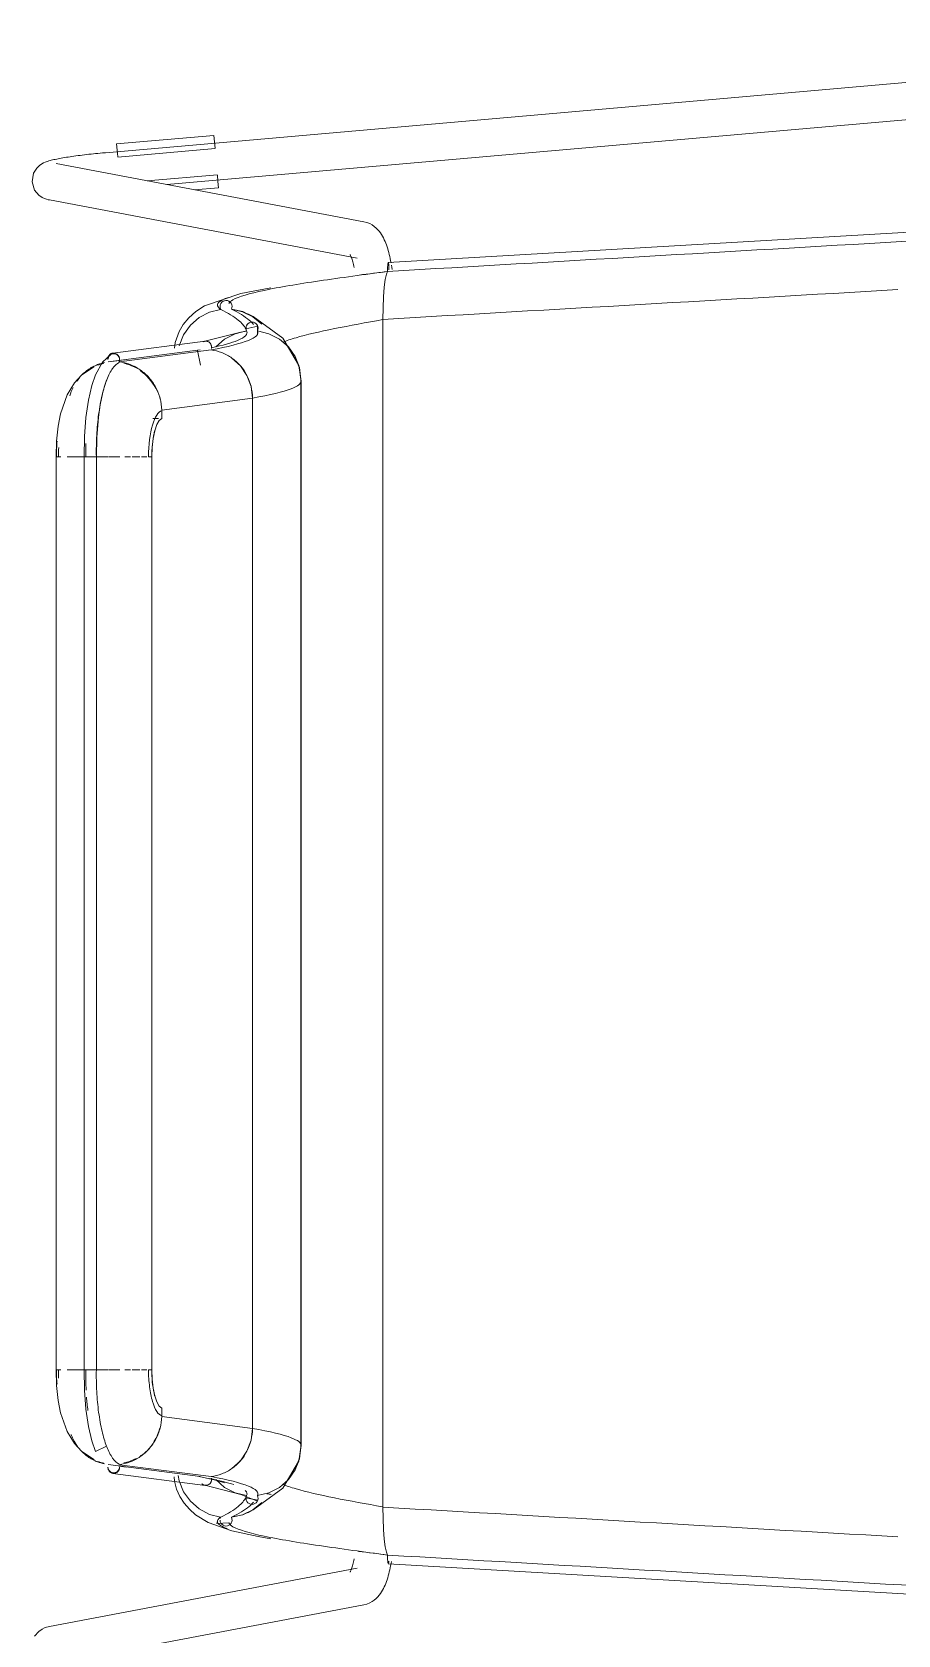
# Model space of a CAD drawing. Header units: millimetres. Extents: x 155927 to 295199, y -4084 to 97293.
# Drawn here: x 226810 to 227090, y 18219 to 18736 of the extents above; entities that cross this region are included whole.
import ezdxf

# ---------------------------------------------------------------- set-up
doc = ezdxf.new("R2010")
doc.units = ezdxf.units.MM
doc.header["$MEASUREMENT"] = 0
doc.layers.add('I-FURN', color=8, linetype='CONTINUOUS', lineweight=9)

msp = doc.modelspace()

# ---------------------------------------------------------------- linework, layer by layer
at = {"layer": 'I-FURN'}
for p, q in [((227277.29, 18736.28), (226833.97, 18697.33)), ((226853.84, 18687.03), (227278.34, 18724.33)), ((226837.58, 18700.15), (226868.99, 18702.91)), ((226868.99, 18702.91), (226869.17, 18700.86)), ((226869.17, 18700.86), (226869.35, 18698.8)), ((226818.24, 18695.28), (226818.71, 18695.37)), ((226818.71, 18695.37), (226819.21, 18695.47)), ((226819.21, 18695.47), (226819.72, 18695.56)), ((226819.72, 18695.56), (226820.26, 18695.66)), ((226820.26, 18695.66), (226820.81, 18695.75)), ((226820.81, 18695.75), (226821.38, 18695.84)), ((226821.38, 18695.84), (226821.96, 18695.93)), ((226821.96, 18695.93), (226822.57, 18696.02)), ((226822.57, 18696.02), (226823.18, 18696.11)), ((226823.18, 18696.11), (226823.82, 18696.2)), ((226823.82, 18696.2), (226824.47, 18696.29)), ((226824.47, 18696.29), (226825.13, 18696.38)), ((226825.13, 18696.38), (226825.81, 18696.47)), ((226825.81, 18696.47), (226826.5, 18696.55)), ((226826.5, 18696.55), (226827.19, 18696.64)), ((226827.19, 18696.64), (226827.9, 18696.72)), ((226827.9, 18696.72), (226828.62, 18696.8)), ((226828.62, 18696.8), (226829.35, 18696.88)), ((226829.35, 18696.88), (226830.08, 18696.96)), ((226830.08, 18696.96), (226830.82, 18697.04)), ((226830.82, 18697.04), (226831.56, 18697.11)), ((226831.56, 18697.11), (226832.31, 18697.18)), ((226832.31, 18697.18), (226833.06, 18697.25)), ((226833.06, 18697.25), (226833.81, 18697.32)), ((226833.81, 18697.32), (226833.97, 18697.33)), ((226837.76, 18698.11), (226837.58, 18700.15)), ((226837.94, 18696.04), (226837.76, 18698.11)), ((226837.95, 18695.92), (226869.36, 18698.68)), ((226810.3, 18687.95), (226810.78, 18690.71)), ((226810.78, 18690.71), (226811.82, 18692.37)), ((226811.82, 18692.37), (226812.73, 18693.22)), ((226812.73, 18693.22), (226813.43, 18693.7)), ((226813.43, 18693.7), (226813.99, 18694)), ((226813.99, 18694), (226814.47, 18694.22)), ((226814.47, 18694.22), (226814.9, 18694.39)), ((226814.9, 18694.39), (226815.3, 18694.53)), ((226815.3, 18694.53), (226815.7, 18694.66)), ((226815.7, 18694.66), (226816.09, 18694.77)), ((226816.09, 18694.77), (226816.49, 18694.88)), ((226816.49, 18694.88), (226816.91, 18694.98)), ((226816.91, 18694.98), (226817.33, 18695.08)), ((226817.33, 18695.08), (226817.78, 18695.18)), ((226817.78, 18695.18), (226818.24, 18695.28)), ((226917.41, 18675.04), (226818.12, 18693.85)), ((226870.1, 18690.23), (226847.5, 18688.24)), ((226811.13, 18685.2), (226810.3, 18687.95)), ((226811.13, 18685.2), (226812.45, 18683.62)), ((226862.58, 18685.3), (226870.48, 18686)), ((226870.11, 18690.11), (226870.3, 18688.04)), ((226870.3, 18688.04), (226870.48, 18686)), ((226812.45, 18683.62), (226813.53, 18682.88)), ((226813.53, 18682.88), (226814.34, 18682.5)), ((226814.34, 18682.5), (226814.96, 18682.29)), ((226814.96, 18682.29), (226815.47, 18682.15)), ((226815.47, 18682.15), (226815.89, 18682.06)), ((226815.89, 18682.06), (226915.18, 18663.25)), ((227257.17, 18681.14), (226925.26, 18661.85)), ((226917.41, 18675.04), (226918.4, 18674.78)), ((226918.4, 18674.78), (226919.3, 18674.42)), ((226919.3, 18674.42), (226920.09, 18673.98)), ((226920.09, 18673.98), (226920.77, 18673.5)), ((226920.77, 18673.5), (226921.37, 18672.99)), ((226921.37, 18672.99), (226921.89, 18672.47)), ((226921.89, 18672.47), (226922.34, 18671.94)), ((226922.34, 18671.94), (226922.74, 18671.4)), ((226922.74, 18671.4), (226923.1, 18670.87)), ((226923.1, 18670.87), (226923.43, 18670.33)), ((226923.43, 18670.33), (226923.72, 18669.79)), ((226923.72, 18669.79), (226923.99, 18669.24)), ((226912.95, 18664.47), (226912.97, 18664.45)), ((226912.97, 18664.45), (226913.01, 18664.37)), ((226913.01, 18664.37), (226913.06, 18664.29)), ((226913.06, 18664.29), (226913.13, 18664.13)), ((226923.99, 18669.24), (226924.24, 18668.68)), ((226924.24, 18668.68), (226924.48, 18668.11)), ((226924.48, 18668.11), (226924.7, 18667.53)), ((226924.7, 18667.53), (226924.9, 18666.94)), ((226924.9, 18666.94), (226925.1, 18666.33)), ((226925.1, 18666.33), (226925.28, 18665.72)), ((226925.28, 18665.72), (226925.45, 18665.09)), ((226925.45, 18665.09), (226925.61, 18664.44)), ((226925.61, 18664.44), (226925.77, 18663.79)), ((226913.13, 18664.13), (226913.22, 18663.94)), ((226913.22, 18663.94), (226913.31, 18663.71)), ((226913.31, 18663.71), (226913.41, 18663.44)), ((226913.41, 18663.44), (226913.52, 18663.13)), ((226913.52, 18663.13), (226913.63, 18662.8)), ((226913.63, 18662.8), (226913.74, 18662.43)), ((226913.74, 18662.43), (226913.84, 18662.04)), ((226913.84, 18662.04), (226913.95, 18661.62)), ((226913.95, 18661.62), (226914.05, 18661.17)), ((226914.05, 18661.17), (226914.15, 18660.7)), ((226914.15, 18660.7), (226914.25, 18660.21)), ((226925.05, 18659.95), (226925.06, 18660.45)), ((226925.06, 18660.44), (226925.05, 18659.95)), ((226925.05, 18659.95), (226925.05, 18659.45)), ((226925.05, 18659.45), (226925.05, 18659.95)), ((226925.05, 18659.45), (226925.07, 18658.98)), ((226925.07, 18658.98), (226925.05, 18659.45)), ((226925.08, 18660.9), (226925.06, 18660.44)), ((226925.06, 18660.45), (226925.08, 18660.9)), ((226925.08, 18660.9), (226925.11, 18661.29)), ((226925.11, 18661.28), (226925.08, 18660.9)), ((226925.11, 18661.29), (226925.16, 18661.59)), ((226925.16, 18661.58), (226925.11, 18661.28)), ((226925.16, 18661.59), (226925.21, 18661.78)), ((226925.21, 18661.77), (226925.16, 18661.58)), ((226925.26, 18661.85), (226925.21, 18661.77)), ((226925.21, 18661.78), (226925.26, 18661.85)), ((226925.31, 18661.78), (226925.26, 18661.85)), ((226925.26, 18661.85), (226925.31, 18661.79)), ((226925.31, 18661.79), (226925.36, 18661.6)), ((226925.36, 18661.6), (226925.31, 18661.78)), ((226925.41, 18661.31), (226925.36, 18661.6)), ((226925.36, 18661.6), (226925.41, 18661.31)), ((226925.44, 18660.93), (226925.41, 18661.31)), ((226925.41, 18661.31), (226925.44, 18660.93)), ((226925.46, 18660.48), (226925.44, 18660.93)), ((226925.44, 18660.93), (226925.47, 18660.48)), ((226925.47, 18659.99), (226925.46, 18660.48)), ((226925.47, 18660.48), (226925.47, 18659.99)), ((226925.47, 18659.49), (226925.47, 18659.99)), ((226925.47, 18659.99), (226925.47, 18659.49)), ((226925.77, 18663.79), (226925.91, 18663.12)), ((226925.91, 18663.12), (226926.04, 18662.44)), ((226926.04, 18662.44), (226926.17, 18661.74)), ((226926.28, 18661.04), (226926.39, 18660.33)), ((226926.39, 18660.33), (226926.49, 18659.6)), ((226924.3, 18656.33), (226923.99, 18653.84)), ((226924, 18653.87), (226924.31, 18656.33)), ((226924.67, 18658.08), (226924.3, 18656.33)), ((226924.31, 18656.34), (226924.67, 18658.08)), ((226924.67, 18658.08), (226925.07, 18658.98)), ((226925.07, 18658.98), (226924.67, 18658.08)), ((226877.68, 18651.84), (226865.97, 18647.85)), ((226871.24, 18648.65), (226871.54, 18649.04)), ((226871.54, 18649.04), (226871.24, 18648.65)), ((226871.54, 18649.04), (226871.94, 18649.34)), ((226871.94, 18649.34), (226871.54, 18649.04)), ((226872.39, 18649.54), (226871.94, 18649.34)), ((226871.94, 18649.34), (226872.39, 18649.53)), ((226872.39, 18649.53), (226872.88, 18649.61)), ((226872.88, 18649.61), (226872.39, 18649.54)), ((226872.88, 18649.61), (226873.36, 18649.55)), ((226873.36, 18649.55), (226872.88, 18649.61)), ((226873.36, 18649.55), (226873.82, 18649.37)), ((226873.82, 18649.37), (226873.36, 18649.55)), ((226873.82, 18649.37), (226874.22, 18649.08)), ((226874.23, 18649.08), (226873.82, 18649.37)), ((226874.22, 18649.08), (226874.54, 18648.7)), ((226874.54, 18648.7), (226874.23, 18649.08)), ((226887.35, 18653.74), (226877.68, 18651.84)), ((226923.6, 18647.26), (226923.75, 18650.74)), ((226923.75, 18650.74), (226923.6, 18647.2)), ((226923.99, 18653.84), (226923.75, 18650.74)), ((226923.76, 18650.78), (226924, 18653.87)), ((226860.9, 18644.04), (226859.12, 18641.87)), ((226863.14, 18646.03), (226860.9, 18644.04)), ((226864.22, 18644.09), (226861.4, 18641.61)), ((226865.97, 18647.85), (226863.14, 18646.03)), ((226867.54, 18645.83), (226864.22, 18644.09)), ((226871.17, 18646.73), (226867.54, 18645.83)), ((226870.97, 18647.7), (226871.04, 18648.2)), ((226871.04, 18648.2), (226870.97, 18647.7)), ((226871.01, 18647.2), (226870.97, 18647.7)), ((226870.97, 18647.7), (226871.01, 18647.21)), ((226871.01, 18647.21), (226871.17, 18646.73)), ((226871.18, 18646.73), (226871.01, 18647.2)), ((226871.04, 18648.2), (226871.24, 18648.65)), ((226871.24, 18648.65), (226871.04, 18648.2)), ((226874.54, 18648.7), (226874.75, 18648.25)), ((226874.75, 18648.25), (226874.54, 18648.7)), ((226874.81, 18647.26), (226874.66, 18646.79)), ((226874.66, 18646.79), (226874.81, 18647.26)), ((226874.66, 18646.79), (226878.27, 18645.99)), ((226878.28, 18646), (226874.66, 18646.79)), ((226874.75, 18648.25), (226874.84, 18647.76)), ((226874.84, 18647.76), (226874.75, 18648.25)), ((226874.84, 18647.76), (226874.81, 18647.26)), ((226874.81, 18647.26), (226874.84, 18647.76)), ((226878.27, 18645.99), (226881.6, 18644.35)), ((226881.6, 18644.36), (226878.28, 18646)), ((226881.67, 18644.41), (226879.93, 18645.3)), ((226884.43, 18641.96), (226881.6, 18644.36)), ((226881.6, 18644.35), (226884.44, 18641.96)), ((226891.21, 18637.43), (226881.67, 18644.41)), ((226923.54, 18643.51), (226923.6, 18647.2)), ((226923.6, 18647.2), (226923.54, 18643.43)), ((226857.78, 18639.6), (226856.49, 18636)), ((226859.12, 18641.87), (226857.78, 18639.6)), ((226859.22, 18638.53), (226857.82, 18635.01)), ((226861.4, 18641.61), (226859.22, 18638.53)), ((226866.08, 18636.45), (226877.7, 18639.42)), ((226875.83, 18638.88), (226872.43, 18637.13)), ((226879.54, 18639.78), (226875.83, 18638.88)), ((226877.7, 18639.42), (226879.56, 18639.74)), ((226883.15, 18641.29), (226879.26, 18640.45)), ((226879.43, 18641.24), (226879.34, 18640.74)), ((226879.34, 18640.74), (226879.38, 18640.25)), ((226879.35, 18640.74), (226879.43, 18641.23)), ((226879.38, 18640.24), (226879.35, 18640.74)), ((226879.38, 18640.25), (226879.54, 18639.78)), ((226879.55, 18639.77), (226879.38, 18640.24)), ((226879.63, 18641.69), (226879.43, 18641.24)), ((226879.43, 18641.23), (226879.63, 18641.68)), ((226879.63, 18641.68), (226879.94, 18642.07)), ((226879.94, 18642.07), (226879.63, 18641.69)), ((226879.94, 18642.07), (226880.35, 18642.36)), ((226880.34, 18642.36), (226879.94, 18642.07)), ((226880.81, 18642.55), (226880.34, 18642.36)), ((226880.35, 18642.36), (226880.81, 18642.55)), ((226881.3, 18642.62), (226880.81, 18642.55)), ((226880.81, 18642.55), (226881.3, 18642.61)), ((226881.79, 18642.55), (226881.3, 18642.62)), ((226881.3, 18642.61), (226881.79, 18642.55)), ((226881.79, 18642.55), (226882.25, 18642.36)), ((226882.25, 18642.36), (226881.79, 18642.55)), ((226882.25, 18642.36), (226882.65, 18642.07)), ((226882.65, 18642.07), (226882.25, 18642.36)), ((226882.65, 18642.07), (226882.96, 18641.68)), ((226882.97, 18641.69), (226882.65, 18642.07)), ((226882.96, 18641.68), (226883.17, 18641.23)), ((226883.17, 18641.24), (226882.97, 18641.69)), ((226883.07, 18638.71), (226883.02, 18641.59)), ((226883.05, 18639.78), (226883.21, 18640.25)), ((226883.21, 18640.24), (226883.05, 18639.77)), ((226886.76, 18638.88), (226883.05, 18639.78)), ((226883.25, 18640.74), (226883.17, 18641.24)), ((226883.17, 18641.23), (226883.25, 18640.74)), ((226883.25, 18640.74), (226883.21, 18640.24)), ((226883.21, 18640.25), (226883.25, 18640.74)), ((226886.76, 18638.88), (226890.15, 18637.13)), ((226890.16, 18637.13), (226886.76, 18638.88)), ((226923.54, 18643.43), (226923.54, 18260.03)), ((226923.54, 18260.03), (226923.54, 18643.43)), ((226864.52, 18633.62), (226834.82, 18629.77)), ((226866.16, 18636.47), (226836.38, 18632.61)), ((226838.37, 18629.79), (226868.07, 18633.64)), ((226856.49, 18636), (226856.26, 18634.23)), ((226863.74, 18633.49), (226864.69, 18628.67)), ((226865.92, 18636.41), (226865.48, 18636.23)), ((226866.39, 18636.48), (226865.92, 18636.41)), ((226866.86, 18636.41), (226866.39, 18636.48)), ((226867.3, 18636.22), (226866.86, 18636.41)), ((226867.69, 18635.93), (226867.3, 18636.22)), ((226867.99, 18635.55), (226867.69, 18635.93)), ((226868.18, 18635.09), (226867.99, 18635.55)), ((226868.26, 18634.6), (226868.18, 18635.09)), ((226868.22, 18634.11), (226868.26, 18634.6)), ((226872.43, 18637.13), (226869.56, 18634.62)), ((226890.15, 18637.13), (226893.03, 18634.62)), ((226893.03, 18634.62), (226890.16, 18637.13)), ((226896.33, 18628.78), (226891.21, 18637.43)), ((226893.03, 18634.62), (226895.2, 18631.48)), ((226895.2, 18631.49), (226893.03, 18634.62)), ((226826.3, 18625.45), (226830.19, 18628.13)), ((226830.19, 18628.13), (226830.39, 18628.23)), ((226830.8, 18625.59), (226832.98, 18629.71)), ((226832.98, 18629.71), (226835.88, 18632.25)), ((226836.02, 18629.92), (226840.79, 18630.54)), ((226877.57, 18628.52), (226874.83, 18631.01)), ((226879.65, 18625.4), (226877.57, 18628.52)), ((226896.4, 18628.62), (226895.03, 18631.8)), ((226896.57, 18627.92), (226895.2, 18631.49)), ((226895.2, 18631.48), (226896.56, 18627.91)), ((226897.19, 18623.59), (226896.4, 18628.62)), ((226821.61, 18619.09), (226824, 18622.98)), ((226824, 18622.98), (226826.3, 18625.45)), ((226829.64, 18622.13), (226830.8, 18625.59)), ((226834.34, 18623.83), (226833.25, 18620.39)), ((226880.97, 18621.86), (226879.65, 18625.4)), ((226896.56, 18627.91), (226897.04, 18624.12)), ((226897.04, 18624.12), (226896.57, 18627.92)), ((226897.04, 18624.12), (226897.04, 18279.34)), ((226897.04, 18279.34), (226897.04, 18624.12)), ((226897.19, 18584.68), (226897.19, 18623.59)), ((226819.48, 18613.05), (226821.61, 18619.09)), ((226828.54, 18617.44), (226829.64, 18622.13)), ((226833.25, 18620.39), (226832.28, 18615.96)), ((226852.17, 18614.23), (226881.44, 18618.09)), ((226881.44, 18618.09), (226880.97, 18621.86)), ((226881.44, 18618.09), (226881.44, 18285.38)), ((226881.44, 18285.38), (226881.44, 18618.09)), ((226818.69, 18609.01), (226819.48, 18613.05)), ((226827.69, 18611.82), (226828.54, 18617.44)), ((226832.28, 18615.96), (226831.69, 18611.95)), ((226852.23, 18611.51), (226852.17, 18614.23)), ((226818.19, 18604.19), (226818.69, 18609.01)), ((226827.21, 18605.7), (226827.69, 18611.82)), ((226831.69, 18611.95), (226831.15, 18605.38)), ((226851.12, 18611.51), (226849.23, 18611.51)), ((226849.4, 18605.05), (226849.91, 18607.54)), ((226849.91, 18607.54), (226850.58, 18609.52)), ((226850.58, 18609.52), (226851.37, 18610.87)), ((226851.37, 18610.87), (226852.23, 18611.51)), ((226818.08, 18599.16), (226818.19, 18604.19)), ((226827.11, 18599.16), (226827.21, 18605.7)), ((226831.15, 18605.38), (226831.07, 18599.16)), ((226848.98, 18599.16), (226849.08, 18602.2)), ((226849.08, 18602.2), (226849.4, 18605.05)), ((226818.25, 18599.16), (226818.08, 18599.16)), ((226818.08, 18599.16), (226818.08, 18304.31)), ((226818.09, 18599.16), (226819.57, 18599.16)), ((226821.6, 18599.16), (226824.17, 18599.16)), ((226827.36, 18599.16), (226824.33, 18599.16)), ((226824.34, 18599.16), (226827.36, 18599.16)), ((226827.11, 18599.16), (226827.11, 18304.31)), ((226827.11, 18599.16), (226831.07, 18599.16)), ((226827.18, 18599.16), (226827.11, 18599.16)), ((226827.38, 18599.16), (226827.18, 18599.16)), ((226827.68, 18599.16), (226827.38, 18599.16)), ((226828.07, 18599.16), (226827.68, 18599.16)), ((226828.53, 18599.16), (226828.07, 18599.16)), ((226829.02, 18599.16), (226828.53, 18599.16)), ((226829.52, 18599.16), (226829.02, 18599.16)), ((226829.99, 18599.16), (226829.52, 18599.16)), ((226830.41, 18599.16), (226829.99, 18599.16)), ((226830.74, 18599.16), (226830.41, 18599.16)), ((226830.96, 18599.16), (226830.74, 18599.16)), ((226831.07, 18599.16), (226830.96, 18599.16)), ((226834.86, 18599.16), (226831.05, 18599.16)), ((226831.05, 18599.16), (226834.86, 18599.16)), ((226831.08, 18304.31), (226831.08, 18599.16)), ((226835.05, 18599.16), (226838.61, 18599.16)), ((226840.24, 18599.16), (226842.08, 18599.16)), ((226842.6, 18599.16), (226845.06, 18599.16)), ((226845.65, 18599.16), (226847.39, 18599.16)), ((226848.92, 18599.16), (226848.92, 18304.31)), ((226848.98, 18304.31), (226848.98, 18599.16)), ((226897.19, 18279.88), (226897.19, 18584.68)), ((226818.08, 18304.31), (226818.25, 18304.31)), ((226818.08, 18304.31), (226818.19, 18299.28)), ((226819.57, 18304.31), (226818.09, 18304.31)), ((226824.17, 18304.31), (226821.6, 18304.31)), ((226824.33, 18304.31), (226827.36, 18304.31)), ((226827.36, 18304.31), (226824.34, 18304.31)), ((226830.96, 18304.31), (226827.11, 18304.31)), ((226827.11, 18304.31), (226827.21, 18297.76)), ((226827.11, 18304.31), (226827.18, 18304.31)), ((226827.18, 18304.31), (226827.38, 18304.31)), ((226827.38, 18304.31), (226827.68, 18304.31)), ((226827.68, 18304.31), (226828.07, 18304.31)), ((226828.07, 18304.31), (226828.53, 18304.31)), ((226828.53, 18304.31), (226829.02, 18304.31)), ((226829.02, 18304.31), (226829.52, 18304.31)), ((226829.52, 18304.31), (226829.99, 18304.31)), ((226829.99, 18304.31), (226830.41, 18304.31)), ((226830.41, 18304.31), (226830.74, 18304.31)), ((226830.74, 18304.31), (226830.96, 18304.31)), ((226831.05, 18304.31), (226834.86, 18304.31)), ((226834.86, 18304.31), (226831.05, 18304.31)), ((226838.61, 18304.31), (226835.05, 18304.31)), ((226842.08, 18304.31), (226840.24, 18304.31)), ((226845.06, 18304.31), (226842.6, 18304.31)), ((226847.39, 18304.31), (226845.65, 18304.31)), ((226849.08, 18301.27), (226848.98, 18304.31)), ((226818.19, 18299.28), (226818.69, 18294.45)), ((226827.21, 18297.76), (226827.69, 18291.64)), ((226849.4, 18298.42), (226849.08, 18301.27)), ((226849.91, 18295.93), (226849.4, 18298.42)), ((226818.69, 18294.45), (226819.48, 18290.42)), ((226827.69, 18291.64), (226828.54, 18286.02)), ((226850.58, 18293.94), (226849.91, 18295.93)), ((226851.37, 18292.59), (226850.58, 18293.94)), ((226852.23, 18291.95), (226851.37, 18292.59)), ((226852.17, 18289.24), (226852.23, 18291.95)), ((226819.48, 18290.42), (226821.61, 18284.37)), ((226881.44, 18285.38), (226852.17, 18289.24)), ((226821.61, 18284.37), (226824, 18280.49)), ((226828.54, 18286.02), (226829.64, 18281.33)), ((226829.64, 18281.33), (226830.8, 18277.88)), ((226879.65, 18278.06), (226880.97, 18281.61)), ((226880.97, 18281.61), (226881.44, 18285.38)), ((226824, 18280.49), (226826.3, 18278.01)), ((226826.3, 18278.01), (226830.19, 18275.34)), ((226830.8, 18277.88), (226834.34, 18279.64)), ((226877.57, 18274.95), (226879.65, 18278.06)), ((226897.19, 18279.88), (226896.4, 18274.84)), ((226897.04, 18279.34), (226896.56, 18275.55)), ((226896.57, 18275.55), (226897.04, 18279.34)), ((226830.19, 18275.34), (226830.39, 18275.24)), ((226834.82, 18273.69), (226864.52, 18269.85)), ((226838.35, 18273.24), (226840.79, 18272.92)), ((226838.37, 18273.67), (226868.07, 18269.83)), ((226874.83, 18272.46), (226877.57, 18274.95)), ((226896.33, 18274.69), (226891.21, 18266.04)), ((226895.2, 18271.98), (226893.03, 18268.85)), ((226893.03, 18268.84), (226895.2, 18271.98)), ((226896.4, 18274.84), (226895.03, 18271.66)), ((226896.56, 18275.55), (226895.2, 18271.98)), ((226895.2, 18271.98), (226896.57, 18275.55)), ((226836.38, 18270.85), (226866.16, 18267)), ((226856.16, 18269.73), (226856.31, 18268.31)), ((226856.31, 18268.31), (226856.97, 18265.81)), ((226856.97, 18265.81), (226858, 18263.44)), ((226857.45, 18270.19), (226857.82, 18268.45)), ((226857.83, 18268.46), (226857.46, 18270.2)), ((226857.82, 18268.45), (226859.22, 18264.94)), ((226870.03, 18268.6), (226863.74, 18269.97)), ((226865.1, 18267.53), (226865.48, 18267.24)), ((226865.48, 18267.24), (226865.92, 18267.05)), ((226865.92, 18267.05), (226866.39, 18266.98)), ((226866.08, 18267.01), (226877.7, 18264.05)), ((226866.39, 18266.98), (226866.86, 18267.05)), ((226866.86, 18267.05), (226867.3, 18267.24)), ((226867.3, 18267.24), (226867.69, 18267.54)), ((226867.69, 18267.54), (226867.99, 18267.92)), ((226867.99, 18267.92), (226868.18, 18268.37)), ((226868.18, 18268.37), (226868.26, 18268.86)), ((226868.26, 18268.86), (226868.22, 18269.36)), ((226869.56, 18268.84), (226872.43, 18266.33)), ((226872.46, 18267.84), (226870.03, 18268.6)), ((226872.43, 18266.33), (226875.83, 18264.58)), ((226891.21, 18266.04), (226881.67, 18259.05)), ((226890.15, 18266.34), (226886.76, 18264.59)), ((226886.76, 18264.58), (226890.16, 18266.33)), ((226893.03, 18268.85), (226890.15, 18266.34)), ((226890.16, 18266.33), (226893.03, 18268.84)), ((226858, 18263.44), (226859.37, 18261.24)), ((226859.22, 18264.94), (226861.4, 18261.85)), ((226859.37, 18261.24), (226861.06, 18259.26)), ((226861.4, 18261.85), (226864.22, 18259.37)), ((226875.83, 18264.58), (226879.54, 18263.69)), ((226877.7, 18264.05), (226883.02, 18261.88)), ((226879.26, 18263.01), (226883.15, 18262.17)), ((226879.38, 18263.22), (226879.34, 18262.72)), ((226879.34, 18262.72), (226879.43, 18262.23)), ((226879.35, 18262.72), (226879.38, 18263.22)), ((226879.43, 18262.23), (226879.35, 18262.72)), ((226879.38, 18263.22), (226879.55, 18263.69)), ((226879.54, 18263.69), (226879.38, 18263.22)), ((226879.63, 18261.78), (226879.43, 18262.23)), ((226879.43, 18262.23), (226879.63, 18261.78)), ((226879.94, 18261.4), (226879.63, 18261.78)), ((226879.63, 18261.78), (226879.94, 18261.4)), ((226880.35, 18261.11), (226879.94, 18261.4)), ((226879.94, 18261.4), (226880.34, 18261.1)), ((226880.34, 18261.1), (226880.81, 18260.91)), ((226880.81, 18260.92), (226880.35, 18261.11)), ((226881.3, 18260.85), (226880.81, 18260.92)), ((226880.81, 18260.91), (226881.3, 18260.85)), ((226881.79, 18260.92), (226881.3, 18260.85)), ((226881.3, 18260.85), (226881.79, 18260.91)), ((226884.44, 18261.51), (226881.6, 18259.11)), ((226881.6, 18259.1), (226884.43, 18261.51)), ((226882.25, 18261.11), (226881.79, 18260.92)), ((226881.79, 18260.91), (226882.25, 18261.1)), ((226882.65, 18261.4), (226882.25, 18261.11)), ((226882.25, 18261.1), (226882.65, 18261.4)), ((226882.96, 18261.78), (226882.65, 18261.4)), ((226882.65, 18261.4), (226882.97, 18261.78)), ((226883.17, 18262.23), (226882.96, 18261.78)), ((226882.97, 18261.78), (226883.17, 18262.23)), ((226883.05, 18263.69), (226886.76, 18264.58)), ((226883.05, 18263.69), (226883.21, 18263.22)), ((226883.21, 18263.22), (226883.05, 18263.69)), ((226883.25, 18262.72), (226883.17, 18262.23)), ((226883.17, 18262.23), (226883.25, 18262.72)), ((226883.21, 18263.22), (226883.25, 18262.72)), ((226883.25, 18262.72), (226883.21, 18263.22)), ((226861.06, 18259.26), (226863.02, 18257.53)), ((226863.02, 18257.53), (226867.13, 18255.02)), ((226864.22, 18259.37), (226867.54, 18257.63)), ((226867.54, 18257.63), (226871.17, 18256.73)), ((226870.25, 18255.82), (226869.93, 18254.66)), ((226871.04, 18255.27), (226870.97, 18255.76)), ((226870.97, 18255.76), (226871.04, 18255.27)), ((226871.01, 18256.26), (226871.18, 18256.73)), ((226871.17, 18256.73), (226871.01, 18256.26)), ((226878.27, 18257.47), (226874.66, 18256.68)), ((226874.66, 18256.68), (226878.28, 18257.46)), ((226874.66, 18256.68), (226874.81, 18256.21)), ((226874.81, 18256.2), (226874.66, 18256.68)), ((226874.84, 18255.71), (226874.75, 18255.22)), ((226874.75, 18255.21), (226874.84, 18255.7)), ((226874.81, 18256.21), (226874.84, 18255.71)), ((226874.84, 18255.7), (226874.81, 18256.2)), ((226881.6, 18259.11), (226878.27, 18257.47)), ((226878.28, 18257.46), (226881.6, 18259.1)), ((226881.67, 18259.05), (226879.93, 18258.16)), ((226923.54, 18260.03), (226923.6, 18256.26)), ((226923.6, 18256.26), (226923.54, 18259.95)), ((226923.6, 18256.26), (226923.75, 18252.73)), ((226923.75, 18252.73), (226923.6, 18256.2)), ((226867.13, 18255.02), (226874.76, 18252.35)), ((226869.93, 18254.66), (226873.78, 18254.85)), ((226871.24, 18254.81), (226871.04, 18255.27)), ((226871.04, 18255.27), (226871.24, 18254.81)), ((226871.54, 18254.43), (226871.24, 18254.81)), ((226871.24, 18254.81), (226871.54, 18254.42)), ((226871.94, 18254.13), (226871.54, 18254.43)), ((226871.54, 18254.42), (226871.94, 18254.12)), ((226872.39, 18253.93), (226871.94, 18254.13)), ((226871.94, 18254.12), (226872.39, 18253.93)), ((226872.88, 18253.86), (226872.39, 18253.93)), ((226872.39, 18253.93), (226872.88, 18253.85)), ((226873.36, 18253.92), (226872.88, 18253.86)), ((226872.88, 18253.85), (226873.36, 18253.91)), ((226873.82, 18254.1), (226873.36, 18253.92)), ((226873.36, 18253.91), (226873.82, 18254.1)), ((226874.22, 18254.39), (226873.82, 18254.1)), ((226873.82, 18254.1), (226874.23, 18254.38)), ((226874.54, 18254.77), (226874.22, 18254.39)), ((226874.23, 18254.38), (226874.54, 18254.76)), ((226874.75, 18255.22), (226874.54, 18254.77)), ((226874.54, 18254.76), (226874.75, 18255.21)), ((226874.76, 18252.35), (226883.28, 18250.46)), ((226883.28, 18250.46), (226887.35, 18249.72)), ((226923.75, 18252.73), (226923.99, 18249.63)), ((226923.99, 18249.62), (226923.76, 18252.68)), ((226923.99, 18249.63), (226924.3, 18247.13)), ((226924.31, 18247.13), (226924, 18249.59)), ((226924.3, 18247.13), (226924.67, 18245.38)), ((226924.67, 18245.38), (226924.31, 18247.12)), ((226924.67, 18245.38), (226925.07, 18244.48)), ((226925.07, 18244.48), (226924.67, 18245.38)), ((226915.18, 18240.21), (226815.89, 18221.4)), ((226913.31, 18239.76), (226913.41, 18240.03)), ((226913.41, 18240.03), (226913.52, 18240.33)), ((226913.52, 18240.33), (226913.63, 18240.67)), ((226913.63, 18240.67), (226913.74, 18241.03)), ((226913.74, 18241.03), (226913.84, 18241.43)), ((226913.84, 18241.43), (226913.95, 18241.85)), ((226913.95, 18241.85), (226914.05, 18242.29)), ((226914.05, 18242.29), (226914.15, 18242.76)), ((226914.15, 18242.76), (226914.25, 18243.26)), ((226925.07, 18244.48), (226925.05, 18244.01)), ((226925.05, 18244.01), (226925.07, 18244.48)), ((226925.05, 18244.01), (226925.05, 18243.51)), ((226925.05, 18243.51), (226925.05, 18244.01)), ((226925.05, 18243.51), (226925.06, 18243.02)), ((226925.06, 18243.02), (226925.05, 18243.51)), ((226925.06, 18243.02), (226925.08, 18242.57)), ((226925.08, 18242.56), (226925.06, 18243.02)), ((226925.08, 18242.57), (226925.11, 18242.18)), ((226925.11, 18242.18), (226925.08, 18242.56)), ((226925.11, 18242.18), (226925.16, 18241.88)), ((226925.16, 18241.88), (226925.11, 18242.18)), ((226925.26, 18241.62), (226925.31, 18241.68)), ((226925.31, 18241.68), (226925.26, 18241.61)), ((227257.17, 18222.33), (226925.26, 18241.61)), ((226925.36, 18241.86), (226925.41, 18242.15)), ((226925.41, 18242.15), (226925.36, 18241.86)), ((226925.41, 18242.15), (226925.44, 18242.53)), ((226925.44, 18242.53), (226925.41, 18242.15)), ((226925.77, 18239.68), (226925.91, 18240.35)), ((226925.91, 18240.35), (226926.04, 18241.03)), ((226926.04, 18241.03), (226926.17, 18241.71)), ((226926.17, 18241.72), (226926.28, 18242.42)), ((226912.95, 18238.99), (226912.97, 18239.02)), ((226912.97, 18239.02), (226913.01, 18239.09)), ((226913.01, 18239.09), (226913.06, 18239.18)), ((226913.06, 18239.18), (226913.13, 18239.33)), ((226913.13, 18239.33), (226913.22, 18239.53)), ((226913.22, 18239.53), (226913.31, 18239.76)), ((226923.99, 18234.22), (226924.24, 18234.78)), ((226924.24, 18234.78), (226924.48, 18235.35)), ((226924.48, 18235.35), (226924.7, 18235.94)), ((226924.7, 18235.94), (226924.9, 18236.53)), ((226924.9, 18236.53), (226925.1, 18237.13)), ((226925.1, 18237.13), (226925.28, 18237.75)), ((226925.28, 18237.75), (226925.45, 18238.38)), ((226925.45, 18238.38), (226925.61, 18239.02)), ((226925.61, 18239.02), (226925.77, 18239.68)), ((226919.3, 18229.05), (226920.09, 18229.48)), ((226920.09, 18229.48), (226920.77, 18229.97)), ((226920.77, 18229.97), (226921.37, 18230.48)), ((226921.37, 18230.48), (226921.89, 18231)), ((226921.89, 18231), (226922.34, 18231.53)), ((226922.34, 18231.53), (226922.74, 18232.06)), ((226922.74, 18232.06), (226923.1, 18232.6)), ((226923.1, 18232.6), (226923.43, 18233.14)), ((226923.43, 18233.14), (226923.72, 18233.67)), ((226923.72, 18233.67), (226923.99, 18234.22)), ((226818.12, 18209.61), (226917.41, 18228.42)), ((226917.41, 18228.42), (226918.4, 18228.68)), ((226918.4, 18228.68), (226919.3, 18229.05)), ((226811.13, 18218.26), (226812.45, 18219.84)), ((226812.45, 18219.84), (226813.53, 18220.59)), ((226813.53, 18220.59), (226814.34, 18220.96)), ((226814.34, 18220.96), (226814.96, 18221.18)), ((226814.96, 18221.18), (226815.47, 18221.31)), ((226815.47, 18221.31), (226815.89, 18221.4))]:
    msp.add_line(p, q, dxfattribs=at)
for centre, major_axis, ratio, start_param, end_param in [((226866.39, 18634.52), (0, 1.96), 0.955139, 4.501447, 6.790779), ((226866.37, 18617.96), (0, 15.78), 0.955139, 5.929149, 6.170649), ((226866.37, 18617.96), (0, 15.78), 0.955139, 5.687432, 5.928979), ((226866.37, 18617.96), (0, 15.78), 0.955139, 4.720632, 5.68731), ((226822.35, 18599.16), (0, 12.4), 0.287441, 1.332781, 1.570796), ((226833.83, 18599.16), (-15.75, 0), 0.000004, 3.431839, 3.614078), ((226822.35, 18304.31), (0, -12.4), 0.287441, 4.712389, 4.932602), ((226833.83, 18304.31), (-15.75, 0), 0.000004, 2.669107, 2.851347), ((226866.37, 18285.51), (0, 15.78), 0.955139, 3.737469, 4.704147), ((226866.37, 18285.51), (0, 15.78), 0.955139, 3.495799, 3.737346), ((226866.39, 18268.95), (0, 1.96), 0.955139, 2.379629, 4.923331), ((226866.37, 18285.51), (0, 15.78), 0.955139, 3.254129, 3.495629)]:
    msp.add_ellipse(centre, major_axis=major_axis, ratio=ratio, start_param=start_param, end_param=end_param, dxfattribs=at)
for points in [[(226925.07, 18658.98), (226980.31, 18662.2), (227090.9, 18668.64), (227201.67, 18675.08), (227257.07, 18678.3)], [(226925.06, 18658.97), (226922, 18658.58), (226918.91, 18658.19), (226915.86, 18657.81)], [(226923.54, 18643.51), (226978.9, 18646.71), (227034.32, 18649.9), (227089.78, 18653.1)], [(226883.05, 18639.77), (226883.6, 18638.75), (226881.63, 18636.71), (226873.57, 18634.66), (226868.07, 18633.64)], [(226831.05, 18599.16), (226831, 18601.5), (226831.08, 18606.16), (226831.71, 18613.01), (226832.82, 18619.16), (226834.34, 18624.23), (226836.24, 18627.93), (226837.65, 18629.24), (226838.37, 18629.59)], [(226831.49, 18628.71), (226832.11, 18628.95), (226832.76, 18629.11), (226833.42, 18629.25)], [(226852.17, 18614.23), (226852.13, 18615.52), (226851.77, 18618.02), (226850.35, 18621.62), (226848.16, 18624.77), (226845.32, 18627.3), (226841.98, 18629.06), (226839.61, 18629.64), (226838.37, 18629.79)], [(226838.55, 18630.55), (226838.56, 18630.39), (226838.56, 18630.22), (226838.52, 18630.06)], [(226839.88, 18629.33), (226841.27, 18629.02), (226842.64, 18628.52), (226843.89, 18627.82)], [(226897.19, 18623.59), (226897.19, 18623.77), (226897.14, 18623.95), (226897.04, 18624.12)], [(226823.55, 18621.54), (226823.12, 18620.66), (226822.72, 18619.73), (226822.49, 18618.77)], [(226847.85, 18599.16), (226847.91, 18602.95), (226848.87, 18610.34), (226851.04, 18613.73), (226852.15, 18613.98)], [(226849.86, 18607.54), (226849.32, 18605.49), (226849.03, 18602.77), (226848.94, 18600)], [(226818.17, 18599.16), (226818.16, 18600.87), (226818.23, 18602.55), (226818.39, 18604.13)], [(226827.65, 18599.16), (226827.62, 18600.59), (226827.63, 18602.01), (226827.66, 18603.42)], [(226818.35, 18299.71), (226818.22, 18301.18), (226818.16, 18302.73), (226818.17, 18304.31)], [(226827.75, 18297.71), (226827.64, 18299.89), (226827.61, 18302.09), (226827.65, 18304.31)], [(226852.15, 18289.48), (226851.6, 18289.61), (226850.5, 18290.56), (226849.1, 18293.88), (226848.14, 18298.68), (226847.88, 18302.41), (226847.85, 18304.31)], [(226848.92, 18303.47), (226848.98, 18300.69), (226849.34, 18298.14), (226849.86, 18295.93)], [(226828.32, 18291.15), (226828.14, 18292.56), (226827.97, 18294.01), (226827.87, 18295.49)], [(226838.37, 18273.67), (226839.61, 18273.82), (226841.98, 18274.4), (226845.32, 18276.17), (226848.16, 18278.69), (226850.35, 18281.84), (226851.77, 18285.44), (226852.13, 18287.94), (226852.17, 18289.24)], [(226838.37, 18273.88), (226837.65, 18274.23), (226836.24, 18275.54), (226834.98, 18278), (226834.41, 18279.47)], [(226897.04, 18279.34), (226897.14, 18279.52), (226897.19, 18279.7), (226897.19, 18279.88)], [(226833.49, 18274.14), (226832.81, 18274.3), (226832.13, 18274.5), (226831.48, 18274.75)], [(226843.88, 18275.66), (226842.62, 18274.96), (226841.25, 18274.56), (226839.87, 18274.22)], [(226875.39, 18267.23), (226873.5, 18267.88), (226870.69, 18268.54), (226867.65, 18269.2)], [(226883.05, 18263.69), (226883.6, 18264.71), (226881.63, 18266.76), (226873.57, 18268.81), (226868.07, 18269.83)], [(226879.55, 18263.69), (226879.84, 18264.24), (226879.69, 18264.78), (226879.12, 18265.32)], [(226887.51, 18264.08), (226887.04, 18264.14), (226886.58, 18264.19), (226886.11, 18264.25)], [(227089.78, 18250.37), (227034.32, 18253.56), (226978.9, 18256.76), (226923.54, 18259.95)], [(226925.06, 18244.5), (226921.94, 18244.89), (226918.78, 18245.29), (226915.66, 18245.68)], [(226925.07, 18244.48), (226980.31, 18241.26), (227090.9, 18234.82), (227201.67, 18228.38), (227257.07, 18225.16)]]:
    msp.add_open_spline(points, degree=3, dxfattribs=at)
for points, knots in [([(226925.07, 18658.98), (226917.52, 18657.97), (226902.31, 18655.93), (226883.87, 18652.88), (226875.57, 18650.44), (226873.97, 18649.02), (226873.78, 18648.62)], [0, 0, 0, 0, 0.25, 0.5, 0.75, 0.8499412, 0.8499412, 0.8499412, 0.8499412]), ([(226873.59, 18650.58), (226872.87, 18650.32), (226869.85, 18649.04), (226869.62, 18647.76), (226871.17, 18646.73)], [0.6866019, 0.6866019, 0.6866019, 0.6866019, 0.75, 1, 1, 1, 1]), ([(226871.18, 18646.73), (226873.57, 18645.57), (226877, 18643.48), (226878.79, 18641.39), (226879.26, 18640.45)], [0, 0, 0, 0, 0.5, 0.9025379, 0.9025379, 0.9025379, 0.9025379]), ([(226874.66, 18646.79), (226877.07, 18645.62), (226879.72, 18643.99), (226881.4, 18642.36), (226881.79, 18641.9)], [0, 0, 0, 0, 0.5, 0.696307, 0.696307, 0.696307, 0.696307]), ([(226879.55, 18639.77), (226880.09, 18638.75), (226878.36, 18636.94), (226871.87, 18635.12), (226868.16, 18634.33)], [0, 0, 0, 0, 0.5, 0.8877852, 0.8877852, 0.8877852, 0.8877852]), ([(226891.27, 18636.13), (226892.42, 18636.62), (226896.66, 18638.08), (226907.37, 18640.51), (226918.15, 18642.46), (226923.54, 18643.43)], [0.375, 0.375, 0.375, 0.375, 0.5, 0.75, 1, 1, 1, 1]), ([(226833.71, 18629.58), (226832.94, 18629.42), (226831.04, 18628.85), (226828.18, 18627.3), (226825.99, 18625.29), (226824.98, 18623.91), (226824.72, 18623.5)], [0.0592823, 0.0592823, 0.0592823, 0.0592823, 0.1666667, 0.3333333, 0.5, 0.565028, 0.565028, 0.565028, 0.565028]), ([(226838.37, 18629.79), (226838.43, 18629.93), (226838.49, 18630.15), (226838.54, 18630.43), (226838.55, 18630.71), (226838.51, 18631.01), (226838.43, 18631.3), (226838.32, 18631.57), (226838.12, 18631.89), (226837.82, 18632.21), (226837.45, 18632.44), (226837.09, 18632.58), (226836.78, 18632.62), (226836.5, 18632.63), (226836.24, 18632.59), (226835.99, 18632.52), (226835.75, 18632.41), (226835.45, 18632.22), (226835.14, 18631.89), (226834.92, 18631.49), (226834.82, 18631.14), (226834.78, 18630.88), (226834.78, 18630.72), (226834.78, 18630.65)], [0, 0, 0, 0, 0.0555556, 0.0833333, 0.1111111, 0.1666667, 0.1944444, 0.2222222, 0.2777778, 0.3333333, 0.3888889, 0.4444444, 0.4791667, 0.5138889, 0.5486111, 0.5833333, 0.6180556, 0.6527778, 0.7222222, 0.7916667, 0.8263889, 0.8611111, 0.8888889, 0.8888889, 0.8888889, 0.8888889]), ([(226834.8, 18630.55), (226834.8, 18630.72), (226834.84, 18631.01), (226834.98, 18631.39), (226835.24, 18631.81), (226835.76, 18632.26), (226836.62, 18632.51), (226837.42, 18632.28), (226837.95, 18631.89), (226838.26, 18631.51), (226838.41, 18631.2), (226838.45, 18631.04)], [-0.875, -0.875, -0.875, -0.875, -0.8125, -0.765625, -0.71875, -0.625, -0.5, -0.375, -0.3125, -0.25, -0.1875, -0.1875, -0.1875, -0.1875]), ([(226845.24, 18626.96), (226847.3, 18625.52), (226849.8, 18622.58), (226851.37, 18619.01), (226851.61, 18617.76)], [-0.6666667, -0.6666667, -0.6666667, -0.6666667, -0.3333333, -0.1666667, -0.1666667, -0.1666667, -0.1666667]), ([(226881.44, 18618.09), (226887.17, 18619.09), (226894.81, 18620.93), (226897.19, 18622.76), (226897.19, 18623.59)], [0, 0, 0, 0, 0.5, 0.9107154, 0.9107154, 0.9107154, 0.9107154]), ([(226834.34, 18279.64), (226833.8, 18281.06), (226832.8, 18284.39), (226831.71, 18290.45), (226831.08, 18297.31), (226831, 18301.96), (226831.05, 18304.31)], [0.3397465, 0.3397465, 0.3397465, 0.3397465, 0.5, 0.6666667, 0.8333333, 0.9999948, 0.9999948, 0.9999948, 0.9999948]), ([(226822.92, 18283.44), (226823.1, 18282.92), (226823.67, 18281.58), (226824.41, 18280.32), (226824.94, 18279.59)], [0.260519, 0.260519, 0.260519, 0.260519, 0.3333333, 0.4544474, 0.4544474, 0.4544474, 0.4544474]), ([(226851.61, 18285.7), (226851.29, 18284.47), (226849.86, 18280.95), (226847.4, 18277.64), (226845.24, 18276.51)], [-0.8333333, -0.8333333, -0.8333333, -0.8333333, -0.6666667, -0.3333333, -0.3333333, -0.3333333, -0.3333333]), ([(226897.19, 18279.88), (226897.19, 18280.71), (226894.81, 18282.54), (226887.17, 18284.37), (226881.44, 18285.38)], [0.0892847, 0.0892847, 0.0892847, 0.0892847, 0.5, 1, 1, 1, 1]), ([(226825.57, 18278.8), (226826.36, 18277.86), (226828.17, 18276.18), (226830.99, 18274.58), (226832.9, 18274.12), (226833.64, 18273.96)], [0.5, 0.5, 0.5, 0.5, 0.6666667, 0.8333333, 0.9365189, 0.9365189, 0.9365189, 0.9365189]), ([(226834.79, 18272.9), (226834.78, 18272.88), (226834.77, 18272.71), (226834.79, 18272.45), (226834.86, 18272.16), (226834.96, 18271.89), (226835.14, 18271.58), (226835.43, 18271.26), (226835.79, 18271.02), (226836.14, 18270.89), (226836.45, 18270.84), (226836.72, 18270.84), (226836.99, 18270.87), (226837.24, 18270.94), (226837.49, 18271.06), (226837.8, 18271.25), (226838.13, 18271.57), (226838.36, 18271.97), (226838.48, 18272.32), (226838.53, 18272.58), (226838.55, 18272.75), (226838.55, 18272.82)], [0.1002935, 0.1002935, 0.1002935, 0.1002935, 0.1111111, 0.1666667, 0.1944444, 0.2222222, 0.2777778, 0.3333333, 0.3888889, 0.4444444, 0.4791667, 0.5138889, 0.5486111, 0.5833333, 0.6180556, 0.6527778, 0.7222222, 0.7916667, 0.8263889, 0.8611111, 0.8888889, 0.8888889, 0.8888889, 0.8888889]), ([(226838.45, 18272.42), (226838.42, 18272.3), (226838.32, 18272.07), (226838.04, 18271.66), (226837.5, 18271.2), (226836.62, 18270.95), (226835.84, 18271.18), (226835.33, 18271.57), (226835.03, 18271.96), (226834.84, 18272.42), (226834.8, 18272.75), (226834.8, 18272.91)], [-0.8125, -0.8125, -0.8125, -0.8125, -0.765625, -0.71875, -0.625, -0.5, -0.375, -0.3125, -0.25, -0.1875, -0.125, -0.125, -0.125, -0.125]), ([(226923.54, 18260.03), (226918.15, 18261.01), (226907.37, 18262.95), (226896.66, 18265.39), (226892.42, 18266.84), (226891.27, 18267.33)], [0, 0, 0, 0, 0.25, 0.5, 0.625, 0.625, 0.625, 0.625]), ([(226871.18, 18256.73), (226873.57, 18257.89), (226877, 18259.98), (226878.79, 18262.08), (226879.26, 18263.01)], [0, 0, 0, 0, 0.5, 0.9025383, 0.9025383, 0.9025383, 0.9025383]), ([(226874.66, 18256.68), (226877.07, 18257.85), (226879.72, 18259.47), (226881.4, 18261.1), (226881.79, 18261.56)], [0, 0, 0, 0, 0.5, 0.6963068, 0.6963068, 0.6963068, 0.6963068]), ([(226873.38, 18252.96), (226872.75, 18253.19), (226869.85, 18254.45), (226869.62, 18255.71), (226871.17, 18256.73)], [0.6929173, 0.6929173, 0.6929173, 0.6929173, 0.75, 1, 1, 1, 1]), ([(226925.07, 18244.48), (226917.52, 18245.5), (226902.31, 18247.53), (226883.87, 18250.58), (226875.57, 18253.02), (226873.97, 18254.44), (226873.78, 18254.85)], [0, 0, 0, 0, 0.25, 0.5, 0.75, 0.8499411, 0.8499411, 0.8499411, 0.8499411])]:
    msp.add_open_spline(points, degree=3, knots=knots, dxfattribs=at)

doc.saveas('drawing.dxf')
